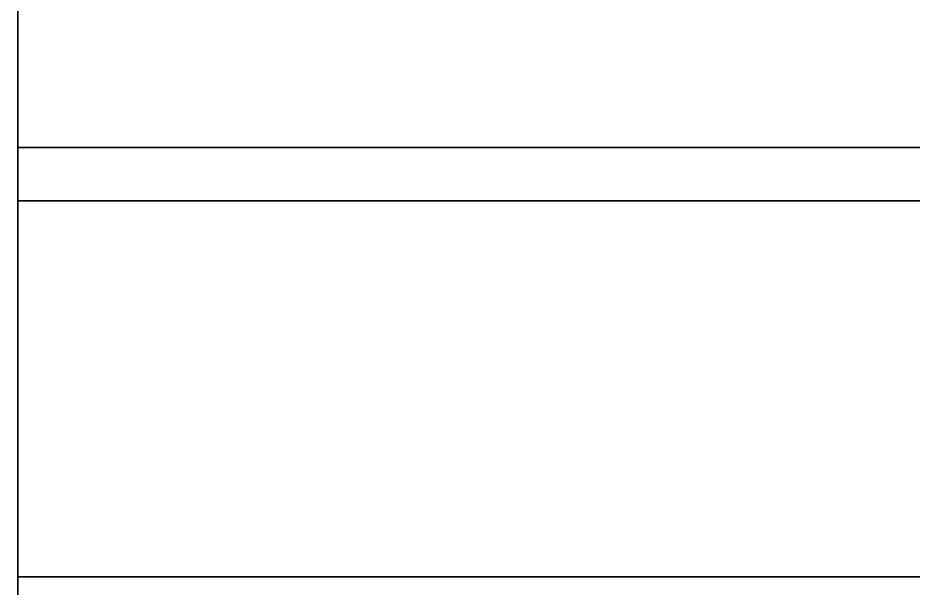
# Model space of a CAD drawing. Extents: x -1 to 1611, y -1028 to 1.
# Drawn here: x 1328 to 1354.95, y -681.44 to -664.25 of the extents above; entities that cross this region are included whole.
import ezdxf

# ---------------------------------------------------------------- set-up
doc = ezdxf.new("R2010")
doc.units = 0
doc.layers.add('IQ_200_3D', color=1, linetype='Continuous')

msp = doc.modelspace()

# ---------------------------------------------------------------- meshes
at = {"layer": 'IQ_200_3D'}
mesh = msp.add_polyface(dxfattribs=at)
corners = [(1328, -669.763, 640.994), (1328, -653, 629.527), (1328, -653, 200), (1328, -658.442, 200), (1328, -668.163, 204.796), (1328, -698, 204.796), (1328, -698, 549.796), (1328, -681.099, 549.796), (1328, -681.099, 640.994)]
mesh.append_faces([[corners[k] for k in face] for face in [(7, 4, 5, 6), (1, 8, 0)]], dxfattribs={"vtx0": -1})
mesh.append_faces([[corners[k] for k in face] for face in [(7, 8, 1, 2)]], dxfattribs={"vtx1": -1, "vtx3": -1})
mesh.append_faces([[corners[k] for k in face] for face in [(2, 3, 4, 7)]], dxfattribs={"vtx2": -1, "vtx3": -1})
mesh = msp.add_polyface(dxfattribs=at)
corners = [(1599, -653, 629.527), (1328, -653, 629.527), (1328, -669.763, 640.994), (1599, -669.763, 640.994)]
mesh.append_faces([[corners[k] for k in face] for face in [(0, 1, 2, 3)]])
mesh = msp.add_polyface(dxfattribs=at)
corners = [(1599, -668.163, 204.796), (1328, -668.163, 204.796), (1328, -658.442, 200), (1599, -658.442, 200)]
mesh.append_faces([[corners[k] for k in face] for face in [(0, 1, 2, 3)]])
mesh = msp.add_polyface(dxfattribs=at)
corners = [(1599, -698, 204.796), (1328, -698, 204.796), (1328, -668.163, 204.796), (1599, -668.163, 204.796)]
mesh.append_faces([[corners[k] for k in face] for face in [(0, 1, 2, 3)]])
mesh = msp.add_polyface(dxfattribs=at)
corners = [(1599, -669.763, 640.994), (1328, -669.763, 640.994), (1328, -681.099, 640.994), (1599, -681.099, 640.994)]
mesh.append_faces([[corners[k] for k in face] for face in [(0, 1, 2, 3)]])
mesh = msp.add_polyface(dxfattribs=at)
corners = [(1599, -681.099, 640.994), (1328, -681.099, 640.994), (1328, -681.099, 549.796), (1599, -681.099, 549.796)]
mesh.append_faces([[corners[k] for k in face] for face in [(0, 1, 2, 3)]])
mesh = msp.add_polyface(dxfattribs=at)
corners = [(1599, -681.099, 549.796), (1328, -681.099, 549.796), (1328, -698, 549.796), (1599, -698, 549.796)]
mesh.append_faces([[corners[k] for k in face] for face in [(0, 1, 2, 3)]])

doc.saveas('drawing.dxf')
